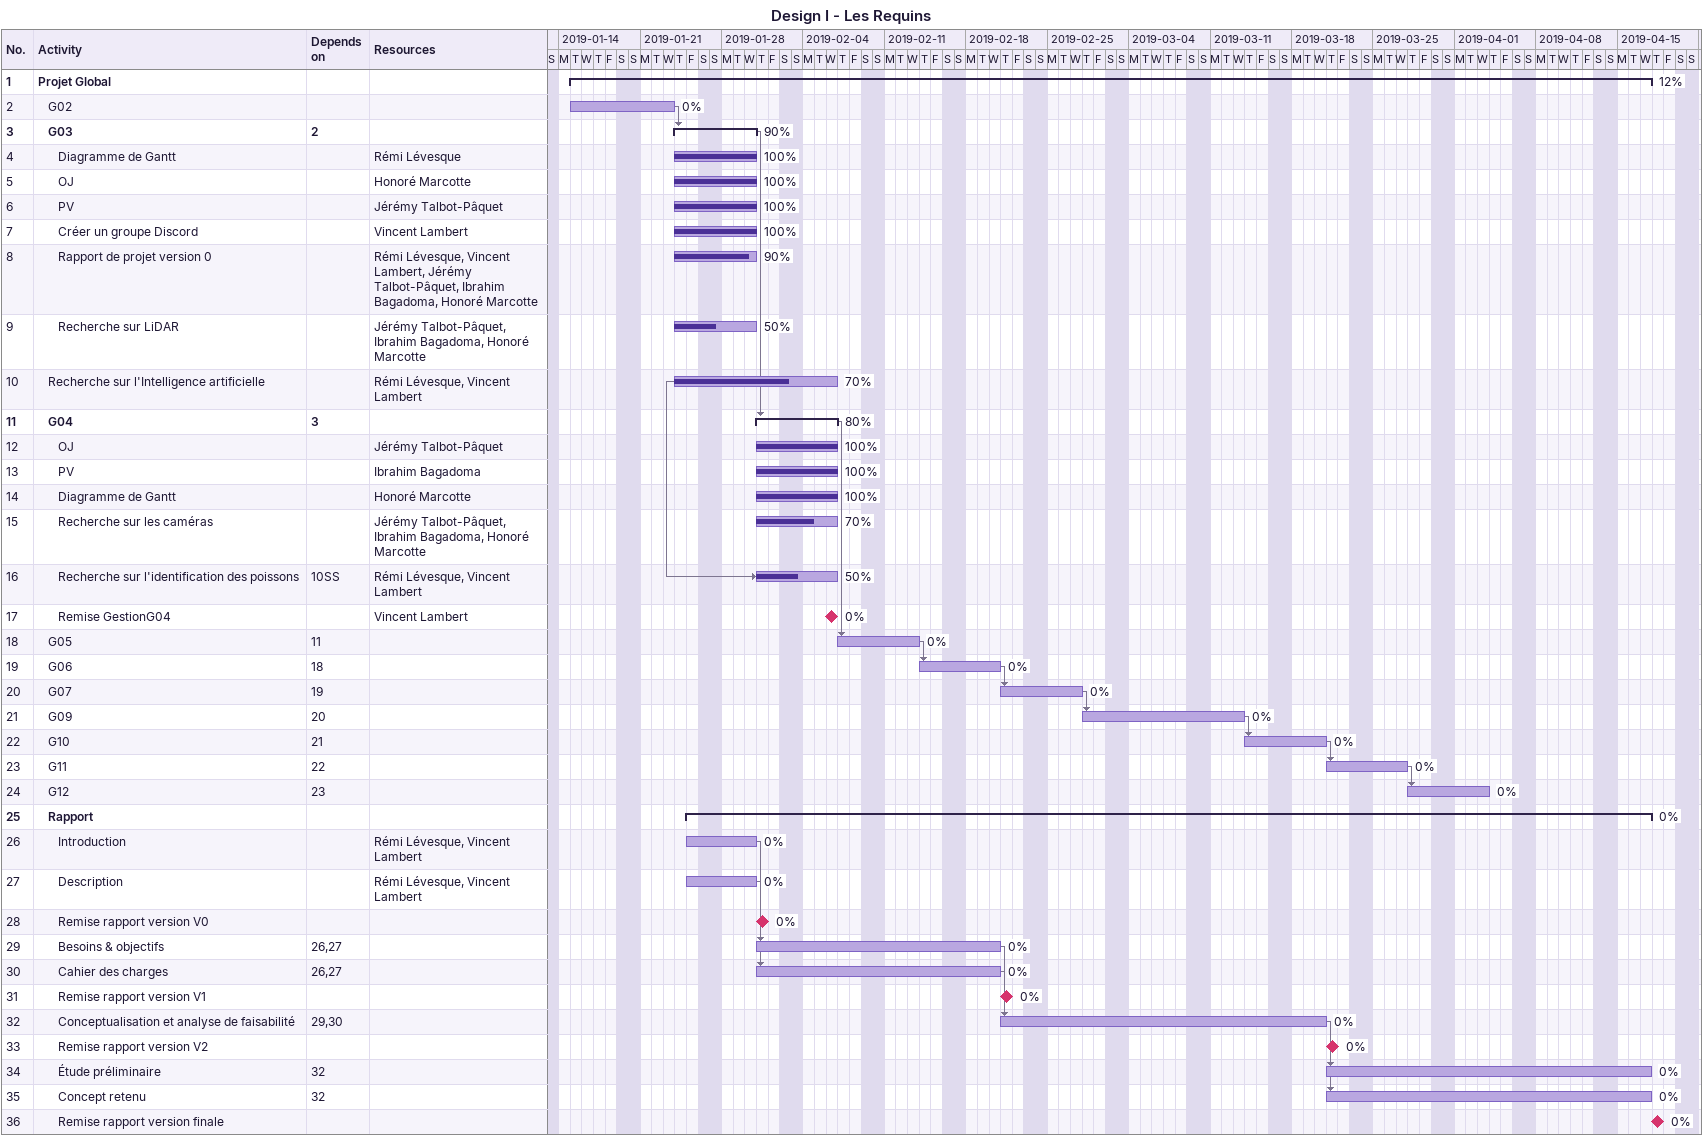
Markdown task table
Design I - Les Requins

| ID | Level | Task | Start | Finish | Predecessors | Resources | % complete |
|---|---|---|---|---|---|---|---|
| 1 | 1 | **Projet Global** | 2019-01-15 | 2019-04-17 |  |  | 12 |
| 2 | 2 | G02 | 2019-01-15 | 2019-01-23 |  |  | 0 |
| 3 | 2 | **G03** | 2019-01-24 | 2019-01-30 | 2 |  | 90 |
| 4 | 3 | Diagramme de Gantt | 2019-01-24 | 2019-01-30 |  | Rémi Lévesque | 100 |
| 5 | 3 | OJ | 2019-01-24 | 2019-01-30 |  | Honoré Marcotte | 100 |
| 6 | 3 | PV | 2019-01-24 | 2019-01-30 |  | Jérémy Talbot-Pâquet | 100 |
| 7 | 3 | Créer un groupe Discord | 2019-01-24 | 2019-01-30 |  | Vincent Lambert | 100 |
| 8 | 3 | Rapport de projet version 0 | 2019-01-24 | 2019-01-30 |  | Rémi Lévesque, Vincent Lambert, Jérémy Talbot-Pâquet, Ibrahim Bagadoma, Honoré Marcotte | 90 |
| 9 | 3 | Recherche sur LiDAR | 2019-01-24 | 2019-01-30 |  | Jérémy Talbot-Pâquet, Ibrahim Bagadoma, Honoré Marcotte | 50 |
| 10 | 2 | Recherche sur l'Intelligence artificielle | 2019-01-24 | 2019-02-06 |  | Rémi Lévesque, Vincent Lambert | 70 |
| 11 | 2 | **G04** | 2019-01-31 | 2019-02-06 | 3 |  | 80 |
| 12 | 3 | OJ | 2019-01-31 | 2019-02-06 |  | Jérémy Talbot-Pâquet | 100 |
| 13 | 3 | PV | 2019-01-31 | 2019-02-06 |  | Ibrahim Bagadoma | 100 |
| 14 | 3 | Diagramme de Gantt | 2019-01-31 | 2019-02-06 |  | Honoré Marcotte | 100 |
| 15 | 3 | Recherche sur les caméras | 2019-01-31 | 2019-02-06 |  | Jérémy Talbot-Pâquet, Ibrahim Bagadoma, Honoré Marcotte | 70 |
| 16 | 3 | Recherche sur l'identification des poissons | 2019-01-31 | 2019-02-06 | 10SS | Rémi Lévesque, Vincent Lambert | 50 |
| 17 | 3 | Remise GestionG04 (milestone) | 2019-02-06 | 2019-02-06 |  | Vincent Lambert | 0 |
| 18 | 2 | G05 | 2019-02-07 | 2019-02-13 | 11 |  | 0 |
| 19 | 2 | G06 | 2019-02-14 | 2019-02-20 | 18 |  | 0 |
| 20 | 2 | G07 | 2019-02-21 | 2019-02-27 | 19 |  | 0 |
| 21 | 2 | G09 | 2019-02-28 | 2019-03-13 | 20 |  | 0 |
| 22 | 2 | G10 | 2019-03-14 | 2019-03-20 | 21 |  | 0 |
| 23 | 2 | G11 | 2019-03-21 | 2019-03-27 | 22 |  | 0 |
| 24 | 2 | G12 | 2019-03-28 | 2019-04-03 | 23 |  | 0 |
| 25 | 2 | **Rapport** | 2019-01-25 | 2019-04-17 |  |  | 0 |
| 26 | 3 | Introduction | 2019-01-25 | 2019-01-30 |  | Rémi Lévesque, Vincent Lambert | 0 |
| 27 | 3 | Description | 2019-01-25 | 2019-01-30 |  | Rémi Lévesque, Vincent Lambert | 0 |
| 28 | 3 | Remise rapport version V0 (milestone) | 2019-01-31 | 2019-01-31 |  |  | 0 |
| 29 | 3 | Besoins & objectifs | 2019-01-31 | 2019-02-20 | 26, 27 |  | 0 |
| 30 | 3 | Cahier des charges | 2019-01-31 | 2019-02-20 | 26, 27 |  | 0 |
| 31 | 3 | Remise rapport version V1 (milestone) | 2019-02-21 | 2019-02-21 |  |  | 0 |
| 32 | 3 | Conceptualisation et analyse de faisabilité | 2019-02-21 | 2019-03-20 | 29, 30 |  | 0 |
| 33 | 3 | Remise rapport version V2 (milestone) | 2019-03-21 | 2019-03-21 |  |  | 0 |
| 34 | 3 | Étude préliminaire | 2019-03-21 | 2019-04-17 | 32 |  | 0 |
| 35 | 3 | Concept retenu | 2019-03-21 | 2019-04-17 | 32 |  | 0 |
| 36 | 3 | Remise rapport version finale (milestone) | 2019-04-18 | 2019-04-18 |  |  | 0 |
